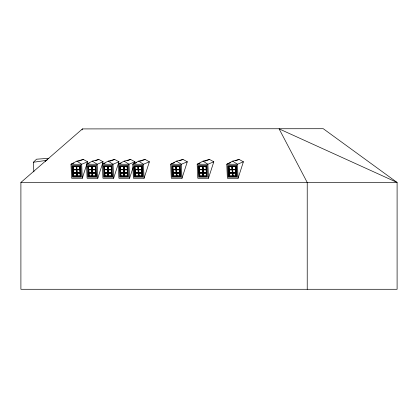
<?xml version="1.0" encoding="UTF-8"?>
<svg xmlns="http://www.w3.org/2000/svg" width="418" height="418" viewBox="0 0 418 418"><rect width="100%" height="100%" fill="white"/><g stroke="black" fill="none" stroke-linecap="round" stroke-linejoin="round"><path stroke-width="0.63" d="M82.294 178.272L87.618 161.792L83.354 159.451L76.865 161.134L70.992 164.253L71.619 178.272L82.294 178.272L81.672 164.253L76.865 161.134M97.791 178.272L103.11 161.792L98.852 159.451L92.362 161.134L86.489 164.253L87.116 178.272L97.791 178.272L97.169 164.253L92.362 161.134M113.633 178.272L118.952 161.792L114.689 159.451L108.199 161.134L102.332 164.253L102.953 178.272L113.633 178.272L113.006 164.253L108.199 161.134M134.324 163.621L134.915 161.792L130.656 159.451L124.167 161.134L118.294 164.253L118.921 178.272L129.596 178.272L133.143 167.284M144.069 178.272L149.393 161.792L145.13 159.451L138.64 161.134L132.767 164.253L133.394 178.272L144.069 178.272L143.447 164.253L138.64 161.134M181.987 178.272L187.306 161.792L183.042 159.451L176.553 161.134L170.685 164.253L171.307 178.272L181.987 178.272L181.36 164.253L176.553 161.134M208.483 178.272L213.802 161.792L209.538 159.451L203.049 161.134L197.181 164.253L197.803 178.272L208.483 178.272L207.856 164.253L203.049 161.134M238.082 178.272L243.401 161.792L239.138 159.451L232.648 161.134L226.781 164.253L227.402 178.272L238.082 178.272L237.455 164.253L232.648 161.134M82.027 129.935L82.451 128.916L323.266 128.713L397.1 182.462L397.1 289.287L20.9 289.287L20.9 182.462L82.451 128.916M45.228 161.442L45.996 160.418L47.621 159.676M33.868 171.871L33.341 162.278L36.544 159.195L48.911 158.328M72.648 166.275L80.141 166.249L80.554 176.438L73.098 176.438L72.648 166.275L80.141 166.249M73.072 166.589L73.207 169.661L73.072 166.589L76.207 166.563L76.421 169.588L73.207 169.661M76.484 172.843L73.354 172.869L73.218 169.797L76.311 169.797M79.895 166.516L79.916 169.661L76.823 169.661L76.729 166.563M76.823 169.661L76.802 166.516L79.822 166.563L79.958 169.635M76.969 172.869L80.178 172.796L80.042 169.724L76.949 169.724L79.963 169.771L80.099 172.843L76.969 172.869L76.87 169.771M73.354 172.869L76.562 172.796L76.348 169.771L73.218 169.797M73.495 176.077L76.708 176.004L73.495 176.077L73.359 173.005L76.452 173.005M77.111 176.077L80.319 176.004L80.183 172.932L77.09 172.932L80.104 172.979L80.246 176.051L77.111 176.077L77.011 172.979M88.141 166.275L95.633 166.249L96.051 176.438L88.595 176.438L88.141 166.275L95.633 166.249M73.098 176.438L72.685 166.249M91.777 166.516L91.798 169.661L88.705 169.661L88.606 166.563M92.185 166.589L92.321 169.661L92.185 166.589L95.314 166.563L95.529 169.588L92.321 169.661M88.705 169.661L88.684 166.516L91.699 166.563L91.84 169.635M88.851 172.869L92.059 172.796L91.923 169.724L88.83 169.724L91.845 169.771L91.981 172.843L88.851 172.869L88.752 169.771M95.278 166.589L95.503 168.971M95.597 172.843L92.462 172.869L92.326 169.797L95.419 169.797M88.992 176.077L92.2 176.004L92.064 172.932L88.971 172.932L91.986 172.979L92.122 176.051L88.992 176.077L88.893 172.979M92.462 172.869L95.675 172.796L95.617 171.568M92.472 173.005L95.68 172.932L95.701 176.077L95.602 172.979L92.472 173.005L92.608 176.077L95.738 176.051M111.475 166.249L103.983 166.275L111.475 166.249L111.888 176.438L111.439 166.275M88.595 176.438L88.182 166.249M95.675 172.796L95.461 169.771L92.326 169.797M107.619 166.516L107.64 169.661L104.547 169.661L104.448 166.563M92.608 176.077L95.816 176.004M108.027 166.589L108.163 169.661L108.027 166.589L111.157 166.563L111.371 169.588L108.163 169.661M104.547 169.661L104.526 166.516L107.541 166.563L107.677 169.635M104.688 172.869L107.901 172.796L107.76 169.724L104.667 169.724L107.687 169.771L107.823 172.843L104.688 172.869L104.594 169.771M111.439 172.843L108.304 172.869L108.168 169.797L111.261 169.797M104.834 176.077L108.043 176.004L107.907 172.932L104.813 172.932L107.828 172.979L107.964 176.051L104.834 176.077L104.735 172.979M108.304 172.869L111.517 172.796L111.298 169.771L108.168 169.797M108.45 176.077L111.658 176.004L108.45 176.077L108.309 173.005L111.402 173.005M119.945 166.275L127.438 166.249L127.856 176.438L120.4 176.438L119.945 166.275L127.438 166.249M104.025 166.249L104.474 176.417M123.582 166.516L123.603 169.661L120.509 169.661L120.415 166.563M123.989 166.589L124.125 169.661L123.989 166.589L127.119 166.563L127.333 169.588L124.125 169.661M120.509 169.661L120.488 166.516L123.509 166.563L123.644 169.635M120.656 172.869L123.864 172.796L123.728 169.724L120.635 169.724L123.65 169.771L123.785 172.843L120.656 172.869L120.556 169.771M127.082 166.589L127.281 168.36M127.401 172.843L124.271 172.869L124.13 169.797L127.224 169.797M120.797 176.077L124.005 176.004L123.869 172.932L120.776 172.932L123.791 172.979L123.932 176.051L120.797 176.077L120.697 172.979M134.424 166.275L141.911 166.249L142.329 176.438L134.873 176.438L134.424 166.275L141.911 166.249M124.271 172.869L127.48 172.796L127.396 170.952M124.277 173.005L127.485 172.932L127.506 176.077L127.406 172.979L124.277 173.005L124.412 176.077L127.542 176.051M120.4 176.438L119.987 166.249M127.48 172.796L127.265 169.771L124.13 169.797M138.055 166.516L138.076 169.661L134.983 169.661L134.889 166.563M138.462 166.589L138.598 169.661L138.462 166.589L141.592 166.563L141.692 169.661L141.556 166.589M127.621 176.004L124.412 176.077L124.313 172.979M134.983 169.661L134.967 166.516L137.982 166.563L138.118 169.635M135.129 172.869L138.337 172.796L138.201 169.724L135.108 169.724L138.123 169.771L138.259 172.843L135.129 172.869L135.03 169.771M141.874 172.843L138.745 172.869L138.604 169.797L141.817 169.724L141.895 171.568M135.27 176.077L138.478 176.004L138.342 172.932L135.249 172.932L138.264 172.979L138.405 176.051L135.27 176.077L135.171 172.979M138.745 172.869L141.953 172.796L141.739 169.771L138.604 169.797M142.042 174.776L141.979 176.077L138.886 176.077L138.75 173.005L141.843 173.005M134.873 176.438L134.46 166.249M138.886 176.077L142.094 176.004M172.336 166.275L179.829 166.249L180.242 176.438L172.791 176.438L172.336 166.275L179.829 166.249M175.973 166.516L175.994 169.661L172.9 169.661L172.801 166.563M176.375 166.589L176.516 169.661L176.375 166.589L179.51 166.563L179.609 169.661L179.641 167.743M172.9 169.661L172.88 166.516L175.894 166.563L176.03 169.635M173.042 172.869L176.255 172.796L176.114 169.724L173.021 169.724L176.035 169.771L176.177 172.843L173.042 172.869L172.942 169.771M176.521 169.797L179.73 169.724L179.75 172.869L179.651 169.771L176.521 169.797L176.657 172.869L179.792 172.843M173.188 176.077L176.396 176.004L176.26 172.932L173.167 172.932L176.182 172.979L176.318 176.051L173.188 176.077L173.089 172.979M176.657 172.869L179.865 172.796M179.933 176.051L176.798 176.077L176.662 173.005L179.876 172.932L179.954 174.776M172.791 176.438L172.373 166.249M176.798 176.077L180.012 176.004L179.797 172.979L176.662 173.005M198.832 166.275L206.325 166.249L206.738 176.438L199.287 176.438L198.832 166.275L206.325 166.249M202.469 166.516L202.49 169.661L199.396 169.661L199.297 166.563M202.876 166.589L203.012 169.661L202.876 166.589L206.006 166.563L206.22 169.588L203.012 169.661M199.396 169.661L199.376 166.516L202.39 166.563L202.526 169.635M199.538 172.869L202.751 172.796L202.61 169.724L199.517 169.724L202.531 169.771L202.673 172.843L199.538 172.869L199.438 169.771M206.288 172.843L203.153 172.869L203.017 169.797L206.111 169.797M199.684 176.077L202.892 176.004L202.756 172.932L199.663 172.932L202.678 172.979L202.814 176.051L199.684 176.077L199.585 172.979M203.153 172.869L206.361 172.796L206.147 169.771L203.017 169.797M206.429 176.051L203.294 176.077L203.158 173.005L206.252 173.005M199.287 176.438L198.869 166.249M203.158 173.005L206.293 172.979L206.508 176.004L203.294 176.077L203.2 172.979M235.924 166.249L228.432 166.275L235.924 166.249L236.379 176.417L235.888 166.275M228.86 166.589L228.996 169.661L228.86 166.589L231.99 166.563L232.089 169.661L231.953 166.589M232.272 172.843L229.137 172.869L229.001 169.797L232.094 169.797M235.684 166.516L235.705 169.661L232.612 169.661L232.512 166.563M232.612 169.661L232.591 166.516L235.606 166.563L235.742 169.635M232.753 172.869L235.966 172.796L235.825 169.724L232.732 169.724L235.747 169.771L235.888 172.843L232.753 172.869L232.654 169.771M229.137 172.869L232.351 172.796L232.136 169.771L229.001 169.797M229.148 173.005L232.356 172.932L232.377 176.077L229.283 176.077L229.148 173.005L232.277 172.979L232.377 176.077M232.899 176.077L236.107 176.004L235.971 172.932L232.878 172.932L235.893 172.979L236.029 176.051L232.899 176.077L232.8 172.979M232.492 176.004L229.283 176.077L229.184 172.979M228.474 166.249L228.923 176.417M73.845 163.072L70.992 164.253L81.672 164.253L87.618 161.792M89.342 163.072L86.489 164.253L97.169 164.253L103.11 161.792M105.179 163.072L102.332 164.253L113.006 164.253L118.952 161.792M121.147 163.072L118.294 164.253L128.974 164.253L134.915 161.792M136.759 162.602L132.767 164.253L143.447 164.253L149.393 161.792M174.677 162.602L170.685 164.253L181.36 164.253L187.306 161.792M200.029 163.072L197.181 164.253L207.856 164.253L213.802 161.792M230.773 162.602L226.781 164.253L237.455 164.253L243.401 161.792M78.485 161.217L83.354 159.451M95.194 160.773L98.852 159.451M109.819 161.217L114.689 159.451M127.004 160.773L130.656 159.451M140.26 161.217L145.13 159.451M179.39 160.773L183.042 159.451M204.668 161.217L209.538 159.451M235.486 160.773L239.138 159.451M33.341 162.278L45.996 160.418M138.598 169.661L141.812 169.588M176.516 169.661L179.724 169.588M228.996 169.661L232.204 169.588M73.359 173.005L76.489 172.979L76.588 176.077M108.309 173.005L111.444 172.979L111.543 176.077M138.75 173.005L141.88 172.979L141.979 176.077M104.437 176.438L111.93 176.417M228.886 176.438L236.379 176.417M20.9 182.462L397.1 182.462L279.093 128.854L307.225 182.462L307.225 289.287M124.167 161.134L128.974 164.253L129.596 178.272M232.732 169.724L232.873 172.796M232.878 172.932L233.014 176.004M229.116 169.724L229.257 172.796M229.263 172.932L229.398 176.004M228.897 166.563L229.033 169.635M229.043 169.771L229.179 172.843M203.132 169.724L203.268 172.796M203.279 172.932L203.414 176.004M202.913 166.563L203.049 169.635M203.054 169.771L203.195 172.843M199.517 169.724L199.658 172.796M199.663 172.932L199.799 176.004M176.636 169.724L176.772 172.796M176.783 172.932L176.918 176.004M176.417 166.563L176.553 169.635M176.558 169.771L176.699 172.843M176.704 172.979L176.84 176.051M173.021 169.724L173.162 172.796M173.167 172.932L173.303 176.004M172.676 166.714L172.759 168.621M138.724 169.724L138.86 172.796M138.865 172.932L139.001 176.004M138.499 166.563L138.64 169.635M138.645 169.771L138.781 172.843M138.786 172.979L138.922 176.051M135.108 169.724L135.244 172.796M135.249 172.932L135.39 176.004M124.251 169.724L124.386 172.796M124.392 172.932L124.527 176.004M124.026 166.563L124.167 169.635M124.172 169.771L124.308 172.843M120.635 169.724L120.771 172.796M120.776 172.932L120.912 176.004M120.457 170.528L120.515 171.798M108.283 169.724L108.424 172.796M108.429 172.932L108.565 176.004M108.063 166.563L108.199 169.635M108.205 169.771L108.346 172.843M108.351 172.979L108.487 176.051M104.667 169.724L104.808 172.796M104.813 172.932L104.949 176.004M104.547 171.798L104.604 173.068M92.446 169.724L92.582 172.796M92.587 172.932L92.723 176.004M92.221 166.563L92.362 169.635M92.368 169.771L92.503 172.843M92.509 172.979L92.644 176.051M88.83 169.724L88.966 172.796M88.971 172.932L89.107 176.004M88.679 171.161L88.736 172.435M76.949 169.724L77.084 172.796M77.09 172.932L77.225 176.004M73.333 169.724L73.469 172.796M73.474 172.932L73.615 176.004M73.113 166.563L73.249 169.635M73.254 169.771L73.39 172.843M73.396 172.979L73.537 176.051M80.815 165.596L71.87 165.596L72.387 177.117L81.327 177.117L80.815 165.596M96.312 165.596L87.367 165.596L87.879 177.117L96.824 177.117L96.312 165.596M112.149 165.596L103.209 165.596L103.721 177.117L112.667 177.117L112.149 165.596M128.117 165.596L119.172 165.596L119.684 177.117L128.629 177.117L128.117 165.596M142.59 165.596L133.645 165.596L134.157 177.117L143.102 177.117L142.59 165.596M180.503 165.596L171.563 165.596L172.075 177.117L181.02 177.117L180.503 165.596M206.999 165.596L198.059 165.596L198.571 177.117L207.516 177.117L206.999 165.596M236.598 165.596L227.658 165.596L228.171 177.117L237.116 177.117L236.598 165.596M76.311 166.453L72.92 166.453L73.354 176.213L76.745 176.213L76.311 166.453M79.922 166.453L76.531 166.453L76.969 176.213L80.361 176.213L79.922 166.453M91.803 166.453L88.412 166.453L88.851 176.213L92.242 176.213L91.803 166.453M95.419 166.453L92.028 166.453L92.462 176.213L95.858 176.213L95.419 166.453M107.645 166.453L104.254 166.453L104.688 176.213L108.079 176.213L107.645 166.453M111.261 166.453L107.87 166.453L108.304 176.213L111.695 176.213L111.261 166.453M123.608 166.453L120.217 166.453L120.656 176.213L124.047 176.213L123.608 166.453M127.224 166.453L123.832 166.453L124.271 176.213L127.662 176.213L127.224 166.453M138.086 166.453L134.695 166.453L135.129 176.213L138.52 176.213L138.086 166.453M141.697 166.453L138.306 166.453L138.745 176.213L142.136 176.213L141.697 166.453M175.999 166.453L172.608 166.453L173.042 176.213L176.433 176.213L175.999 166.453M179.615 166.453L176.224 166.453L176.657 176.213L180.048 176.213L179.615 166.453M202.495 166.453L199.104 166.453L199.538 176.213L202.929 176.213L202.495 166.453M206.111 166.453L202.72 166.453L203.153 176.213L206.544 176.213L206.111 166.453M232.094 166.453L228.703 166.453L229.137 176.213L232.528 176.213L232.094 166.453M235.71 166.453L232.319 166.453L232.753 176.213L236.144 176.213L235.71 166.453"/></g></svg>
